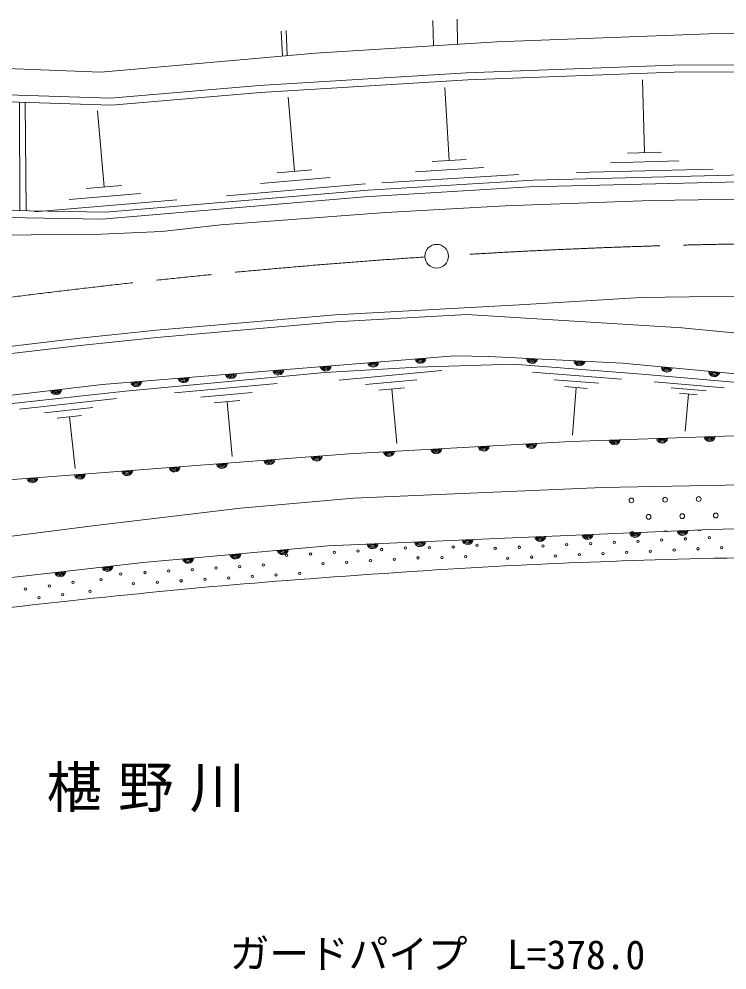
# Model space of a CAD drawing. Units: millimetres, scale not verified. Extents: x 40000 to 680000, y 20000 to 380000.
# Drawn here: x 343050 to 387736, y 258101 to 318085 of the extents above; entities that cross this region are included whole.
import ezdxf
from ezdxf.enums import TextEntityAlignment as Align

# ---------------------------------------------------------------- set-up
doc = ezdxf.new("R2010")
doc.units = ezdxf.units.MM
doc.header["$LTSCALE"] = 1000
doc.linetypes.add('CHAIN', pattern=[18.5, 12, -1.5, 3.5, -1.5])
for name, color, linetype, lineweight in [('M-BGD', 7, 'Continuous', 13), ('M-BMK', 2, 'CHAIN', 13), ('M-BMK-SRVR', 3, 'Continuous', 13), ('M-STR-HTXT', 7, 'Continuous', 13), ('M-STR-STRD', 5, 'Continuous', 13), ('M-TTL-BAND', 7, 'Continuous', 13)]:
    doc.layers.add(name, color=color, linetype=linetype, lineweight=lineweight)
doc.styles.add('ＭＳ ゴシック', font='')
doc.styles.get('ＭＳ ゴシック').set_extended_font_data('MS Gothic')

msp = doc.modelspace()

# ---------------------------------------------------------------- linework, layer by layer
at = {"layer": 'M-BGD'}
for p, q in [((369176, 317987), (369206, 316402)), ((370711, 318085), (370733, 316496)), ((359603, 317328), (359688, 315756)), ((359983, 315782), (359910, 317357)), ((370203, 309161), (369924, 313764)), ((382527, 309654), (382411, 314259)), ((360439, 308481), (360043, 313161)), ((343083, 312840), (343099, 305988)), ((343507, 305981), (343438, 312829)), ((348419, 307493), (348014, 312286)), ((383606, 309681), (381448, 309627)), ((371282, 309226), (369124, 309095)), ((384700, 309133), (380383, 309024)), ((361535, 308574), (359342, 308388)), ((372396, 308716), (368080, 308454)), ((386873, 308612), (378239, 308395)), ((362682, 308082), (358295, 307711)), ((374588, 308271), (365957, 307748)), ((349543, 307588), (347296, 307398)), ((364925, 307682), (356151, 306940)), ((353014, 306675), (344028, 305915)), ((350717, 307084), (346224, 306704)), ((363261, 295315), (369730, 295915)), ((375450, 295813), (381087, 295376)), ((364918, 295034), (368153, 295334)), ((376830, 295328), (379649, 295110)), ((383145, 295210), (387553, 294828)), ((352866, 294503), (359335, 295103)), ((354524, 294222), (357758, 294522)), ((365767, 294678), (367384, 294828)), ((366576, 294753), (366895, 291303)), ((377506, 294898), (378915, 294788)), ((378210, 294843), (377978, 291837)), ((384222, 294820), (386426, 294629)), ((343083, 293477), (349202, 294152)), ((355372, 293865), (356989, 294015)), ((356181, 293940), (356501, 290490)), ((384747, 294479), (385849, 294383)), ((385298, 294431), (385095, 292080)), ((344658, 293238), (347717, 293576)), ((345467, 292915), (346997, 293083)), ((346232, 292999), (346592, 289735))]:
    msp.add_line(p, q, dxfattribs=at)
for points in [[(335203, 315239), (348218, 314742), (361765, 315940), (373218, 316650), (386606, 317156)], [(386606, 317156), (401804, 317174), (423786, 316215), (424670, 316127)], [(424631, 314146), (413964, 314780), (399724, 315188), (384330, 315171), (371297, 314691), (358211, 313892), (348818, 313093), (337100, 313466), (324067, 313839), (309063, 311176), (290012, 304783), (263183, 300158), (259010, 299466), (219806, 295107), (214372, 294538), (208921, 293846), (196457, 291866), (192142, 291156), (189710, 290925), (188708, 290916)], [(424627, 313901), (414043, 314342), (399802, 314751), (384408, 314733), (371376, 314253), (358290, 313454), (348897, 312655), (337178, 313028), (324146, 313401), (319277, 312537)], [(441918, 305227), (428837, 306603), (422019, 307029), (405968, 307757), (389402, 307846), (375269, 307491), (364864, 306860), (348280, 305458), (324168, 305884), (309679, 303584), (290308, 296527)], [(442035, 305731), (429068, 307038), (422250, 307464), (406199, 308192), (389633, 308281), (375499, 307926), (365095, 307295), (348511, 305893), (324399, 306319), (309910, 304019), (290538, 296962)], [(288117, 286161), (305795, 289002), (318419, 291111), (326485, 292368), (336516, 293638), (348302, 295026), (370537, 296846), (372711, 296794), (381144, 296375), (395706, 295000), (408356, 294882), (410896, 294895), (413699, 295157), (419775, 295583), (425251, 295753)], [(291846, 286146), (308476, 288961), (323431, 291436), (330031, 292353), (342419, 293807), (349778, 294618), (362350, 295784), (368164, 296124), (374240, 296308), (382359, 295679), (388409, 295155), (395768, 294383), (410004, 294292)], [(292946, 281772), (316124, 285674), (325500, 286984), (341869, 288974), (363869, 290651), (377907, 291436), (389378, 291829), (410199, 292157)], [(293458, 278375), (309400, 280875), (323018, 283128), (333337, 284280), (347716, 286113), (357039, 287226), (364163, 287855), (379877, 288536), (388703, 288693), (404627, 289060), (417329, 288510), (421258, 288195), (423874, 288030)], [(293640, 277176), (294104, 275467), (318435, 279500), (328492, 281268), (350885, 283795), (362539, 284856), (374194, 285354), (386687, 285891), (402349, 286297), (413506, 286061), (418992, 285812), (424053, 285359)]]:
    msp.add_lwpolyline(points, dxfattribs=at)
for centre, radius in [((385948, 287808), 150), ((381706, 287722), 150), ((383827, 287765), 150), ((382788, 286683), 150), ((384909, 286726), 150), ((387030, 286769), 150), ((371965, 284887), 75), ((377625, 284921), 75), ((379123, 284996), 75), ((380620, 285071), 75), ((382118, 285146), 75), ((383617, 285221), 75), ((385115, 285296), 75), ((386613, 285371), 75), ((359950, 284255), 75), ((361447, 284349), 75), ((362945, 284442), 75), ((364442, 284535), 75), ((365941, 284623), 75), ((367438, 284717), 75), ((368946, 284732), 75), ((370452, 284788), 75), ((373103, 284697), 75), ((374628, 284770), 75), ((376126, 284845), 75), ((378410, 284292), 75), ((379909, 284367), 75), ((381407, 284442), 75), ((382904, 284517), 75), ((384402, 284592), 75), ((385901, 284667), 75), ((387399, 284742), 75), ((362240, 283729), 75), ((363738, 283823), 75), ((365235, 283916), 75), ((366734, 284004), 75), ((368231, 284097), 75), ((369739, 284113), 75), ((371245, 284169), 75), ((373888, 284068), 75), ((375414, 284141), 75), ((376912, 284216), 75), ((349470, 283083), 75), ((350994, 283174), 75), ((352491, 283267), 75), ((353988, 283360), 75), ((355486, 283454), 75), ((356982, 283547), 75), ((358479, 283640), 75), ((360769, 283114), 75), ((346455, 282547), 75), ((348233, 282714), 75), ((350263, 282463), 75), ((351787, 282554), 75), ((353284, 282648), 75), ((354782, 282741), 75), ((356279, 282834), 75), ((357776, 282927), 75), ((359272, 283020), 75), ((343460, 282136), 75), ((344956, 282320), 75), ((347533, 281980), 75), ((344303, 281586), 75), ((345799, 281770), 75)]:
    msp.add_circle(centre, radius, dxfattribs=at)
for centre, radius, start, end in [((365395, 296480), 354, 193.47727, 355.88244), ((365395, 296480), 283, 195.70131, 353.65841), ((365395, 296480), 212, 199.44763, 349.91208), ((365395, 296480), 142, 207.15936, 342.20035), ((365395, 296480), 100, 217.47702, 331.88269), ((368385, 296724), 354, 193.47727, 355.88244), ((368385, 296724), 283, 195.70131, 353.65841), ((368385, 296724), 212, 199.44763, 349.91208), ((368385, 296724), 142, 207.15936, 342.20035), ((368385, 296724), 100, 217.47702, 331.88269), ((375432, 296713), 354, 185.95276, 348.35793), ((375432, 296713), 283, 188.17679, 346.13389), ((375432, 296713), 212, 191.92312, 342.38757), ((375432, 296713), 142, 199.63485, 334.67584), ((375432, 296713), 100, 209.95251, 324.35818), ((378429, 296564), 354, 185.95276, 348.35793), ((378429, 296564), 283, 188.17679, 346.13389), ((378429, 296564), 212, 191.92312, 342.38757), ((378429, 296564), 142, 199.63485, 334.67584), ((378429, 296564), 100, 209.95251, 324.35818), ((359415, 295990), 354, 193.47727, 355.88244), ((359415, 295990), 283, 195.70131, 353.65841), ((359415, 295990), 212, 199.44763, 349.91208), ((359415, 295990), 142, 207.15936, 342.20035), ((359415, 295990), 100, 217.47702, 331.88269), ((362405, 296235), 354, 193.47727, 355.88244), ((362405, 296235), 283, 195.70131, 353.65841), ((362405, 296235), 212, 199.44763, 349.91208), ((362405, 296235), 142, 207.15936, 342.20035), ((362405, 296235), 100, 217.47702, 331.88269), ((383950, 296164), 354, 183.40328, 345.80846), ((383950, 296164), 283, 185.62732, 343.58442), ((383950, 296164), 212, 189.37365, 339.83809), ((383950, 296164), 142, 197.08538, 332.12636), ((383950, 296164), 100, 207.40304, 321.8087), ((386937, 295882), 354, 183.40328, 345.80846), ((386937, 295882), 283, 185.62732, 343.58442), ((386937, 295882), 212, 189.37365, 339.83809), ((386937, 295882), 142, 197.08538, 332.12636), ((386937, 295882), 100, 207.40304, 321.8087), ((350445, 295256), 354, 193.47727, 355.88244), ((350445, 295256), 283, 195.70131, 353.65841), ((350445, 295256), 212, 199.44763, 349.91208), ((350445, 295256), 142, 207.15936, 342.20035), ((350445, 295256), 100, 217.47702, 331.88269), ((353435, 295501), 354, 193.47727, 355.88244), ((353435, 295501), 283, 195.70131, 353.65841), ((353435, 295501), 212, 199.44763, 349.91208), ((353435, 295501), 142, 207.15936, 342.20035), ((353435, 295501), 100, 217.47702, 331.88269), ((356425, 295745), 354, 193.47727, 355.88244), ((356425, 295745), 283, 195.70131, 353.65841), ((356425, 295745), 212, 199.44763, 349.91208), ((356425, 295745), 142, 207.15936, 342.20035), ((356425, 295745), 100, 217.47702, 331.88269), ((345382, 294737), 354, 195.51463, 357.91981), ((345382, 294737), 283, 197.73867, 355.69577), ((345382, 294737), 212, 201.485, 351.94945), ((345382, 294737), 142, 209.19673, 344.23772), ((345382, 294737), 100, 219.51439, 333.92006), ((380642, 291584), 354, 190.75883, 353.16401), ((380642, 291584), 283, 192.98287, 350.93997), ((380642, 291584), 212, 196.72919, 347.19364), ((380642, 291584), 142, 204.44092, 339.48191), ((380642, 291584), 100, 214.75859, 329.16425), ((383640, 291687), 354, 190.75883, 353.16401), ((383640, 291687), 283, 192.98287, 350.93997), ((383640, 291687), 212, 196.72919, 347.19364), ((383640, 291687), 142, 204.44092, 339.48191), ((383640, 291687), 100, 214.75859, 329.16425), ((386639, 291790), 354, 190.75883, 353.16401), ((386639, 291790), 283, 192.98287, 350.93997), ((386639, 291790), 212, 196.72919, 347.19364), ((386639, 291790), 142, 204.44092, 339.48191), ((386639, 291790), 100, 214.75859, 329.16425), ((369387, 291014), 354, 192.00092, 354.4061), ((369387, 291014), 283, 194.22496, 352.18206), ((369387, 291014), 212, 197.97129, 348.43574), ((369387, 291014), 142, 205.68302, 340.72401), ((369387, 291014), 100, 216.00068, 330.40634), ((372382, 291181), 354, 192.00092, 354.4061), ((372382, 291181), 283, 194.22496, 352.18206), ((372382, 291181), 212, 197.97129, 348.43574), ((372382, 291181), 142, 205.68302, 340.72401), ((372382, 291181), 100, 216.00068, 330.40634), ((375377, 291349), 354, 192.00092, 354.4061), ((375377, 291349), 283, 194.22496, 352.18206), ((375377, 291349), 212, 197.97129, 348.43574), ((375377, 291349), 142, 205.68302, 340.72401), ((375377, 291349), 100, 216.00068, 330.40634), ((361839, 290550), 354, 193.15439, 355.55956), ((361839, 290550), 283, 195.37842, 353.33553), ((361839, 290550), 212, 199.12475, 349.5892), ((361839, 290550), 142, 206.83648, 341.87747), ((361839, 290550), 100, 217.15414, 331.55981), ((366392, 290846), 354, 192.00092, 354.4061), ((366392, 290846), 283, 194.22496, 352.18206), ((366392, 290846), 212, 197.97129, 348.43574), ((366392, 290846), 142, 205.68302, 340.72401), ((366392, 290846), 100, 216.00068, 330.40634), ((352865, 289867), 354, 193.15439, 355.55956), ((352865, 289867), 283, 195.37842, 353.33553), ((352865, 289867), 212, 199.12475, 349.5892), ((352865, 289867), 142, 206.83648, 341.87747), ((352865, 289867), 100, 217.15414, 331.55981), ((355856, 290094), 354, 193.15439, 355.55956), ((355856, 290094), 283, 195.37842, 353.33553), ((355856, 290094), 212, 199.12475, 349.5892), ((355856, 290094), 142, 206.83648, 341.87747), ((355856, 290094), 100, 217.15414, 331.55981), ((358847, 290322), 354, 193.15439, 355.55956), ((358847, 290322), 283, 195.37842, 353.33553), ((358847, 290322), 212, 199.12475, 349.5892), ((358847, 290322), 142, 206.83648, 341.87747), ((358847, 290322), 100, 217.15414, 331.55981), ((343891, 289183), 354, 193.15439, 355.55956), ((343891, 289183), 283, 195.37842, 353.33553), ((343891, 289183), 212, 199.12475, 349.5892), ((343891, 289183), 142, 206.83648, 341.87747), ((343891, 289183), 100, 217.15414, 331.55981), ((346882, 289411), 354, 193.15439, 355.55956), ((346882, 289411), 283, 195.37842, 353.33553), ((346882, 289411), 212, 199.12475, 349.5892), ((346882, 289411), 142, 206.83648, 341.87747), ((346882, 289411), 100, 217.15414, 331.55981), ((349873, 289639), 354, 193.15439, 355.55956), ((349873, 289639), 283, 195.37842, 353.33553), ((349873, 289639), 212, 199.12475, 349.5892), ((349873, 289639), 142, 206.83648, 341.87747), ((349873, 289639), 100, 217.15414, 331.55981), ((378939, 285612), 354, 191.25829, 353.66347), ((378939, 285612), 283, 193.48233, 351.43943), ((378939, 285612), 212, 197.22866, 347.69311), ((378939, 285612), 142, 204.94039, 339.98138), ((378939, 285612), 100, 215.25805, 329.66371), ((381937, 285741), 354, 191.25829, 353.66347), ((381749, 285601), 150, 29.25953, 154.45806), ((381937, 285741), 283, 193.48233, 351.43943), ((381937, 285741), 212, 197.22866, 347.69311), ((381937, 285741), 142, 204.94039, 339.98138), ((381937, 285741), 100, 215.25805, 329.66371), ((383870, 285644), 150, 41.10059, 142.617), ((384934, 285869), 354, 191.25829, 353.66347), ((384934, 285869), 283, 193.48233, 351.43943), ((384934, 285869), 212, 197.22866, 347.69311), ((384934, 285869), 142, 204.94039, 339.98138), ((384934, 285869), 100, 215.25805, 329.66371), ((385991, 285687), 150, 55.46689, 128.2507), ((365367, 285031), 354, 191.24226, 353.64744), ((365367, 285031), 283, 193.4663, 351.4234), ((365367, 285031), 212, 197.21263, 347.67708), ((365367, 285031), 142, 204.92436, 339.96535), ((365367, 285031), 100, 215.24202, 329.64768), ((368364, 285159), 354, 191.24226, 353.64744), ((368364, 285159), 283, 193.4663, 351.4234), ((368364, 285159), 212, 197.21263, 347.67708), ((368364, 285159), 142, 204.92436, 339.96535), ((368364, 285159), 100, 215.24202, 329.64768), ((371362, 285287), 354, 191.24226, 353.64744), ((371362, 285287), 283, 193.4663, 351.4234), ((371362, 285287), 212, 197.21263, 347.67708), ((371362, 285287), 142, 204.92436, 339.96535), ((371362, 285287), 100, 215.24202, 329.64768), ((375942, 285483), 354, 191.25829, 353.66347), ((375942, 285483), 283, 193.48233, 351.43943), ((375942, 285483), 212, 197.22866, 347.69311), ((375942, 285483), 142, 204.94039, 339.98138), ((375942, 285483), 100, 215.25805, 329.66371), ((356707, 284380), 354, 193.99764, 356.40282), ((356707, 284380), 283, 196.22168, 354.17878), ((356707, 284380), 212, 199.96801, 350.43246), ((356707, 284380), 142, 207.67974, 342.72073), ((356707, 284380), 100, 217.9974, 332.40307), ((359695, 284652), 354, 193.99764, 356.40282), ((359695, 284652), 283, 196.22168, 354.17878), ((359695, 284652), 212, 199.96801, 350.43246), ((359695, 284652), 142, 207.67974, 342.72073), ((359695, 284652), 100, 217.9974, 332.40307), ((353720, 284108), 354, 193.99764, 356.40282), ((353720, 284108), 283, 196.22168, 354.17878), ((353720, 284108), 212, 199.96801, 350.43246), ((353720, 284108), 142, 207.67974, 342.72073), ((353720, 284108), 100, 217.9974, 332.40307), ((345645, 283258), 354, 195.23688, 357.64205), ((345645, 283258), 283, 197.46092, 355.41802), ((345645, 283258), 212, 201.20724, 351.67169), ((345645, 283258), 142, 208.91897, 343.95996), ((345645, 283258), 100, 219.23663, 333.6423), ((348626, 283595), 354, 195.23688, 357.64205), ((348626, 283595), 283, 197.46092, 355.41802), ((348626, 283595), 212, 201.20724, 351.67169), ((348626, 283595), 142, 208.91897, 343.95996), ((348626, 283595), 100, 219.23663, 333.6423)]:
    msp.add_arc(centre, radius, start, end, dxfattribs=at)
msp.add_open_spline([(424069, 283540), (418205, 284069), (416555, 284144), (411728, 284352), (403010, 284728), (398112, 284339), (389388, 284128), (380295, 283909), (375197, 283741), (366122, 283120), (357103, 282502), (352056, 282033), (343071, 281036), (332405, 279853), (328899, 279276), (315858, 277267)], degree=3, knots=[0, 0, 0, 0, 1, 1, 1, 2, 2, 2, 3, 3, 3, 4, 4, 4, 5, 5, 5, 5], dxfattribs=at)
at = {"layer": 'M-BMK'}
for centre, radius, start, end in [((395099, -88383), 392337, 86.29085, 93.64433), ((397596, -130184), 434225, 93.82045, 98.4078)]:
    msp.add_arc(centre, radius, start, end, dxfattribs=at)
at = {"layer": 'M-BMK-SRVR'}
msp.add_circle((369412, 303122), 750, dxfattribs=at)
at = {"layer": 'M-STR-STRD'}
for points in [[(261562, 291225), (290941, 295797), (307790, 301216), (311092, 302147), (318966, 303417), (323622, 304095), (330480, 304349), (348260, 304518), (352070, 304687), (355796, 305111), (366210, 305873), (373745, 306296), (382974, 306635), (394742, 306804), (403886, 306719), (410575, 306550), (416671, 306296), (430895, 305365)], [(284985, 288543), (298160, 290567), (311406, 292831), (325220, 295077), (336388, 296720), (346899, 297954), (351729, 298451), (363022, 299436), (374634, 300067), (382322, 300510), (391377, 300653), (399083, 300581), (413714, 300315), (423302, 299782), (428230, 299400)]]:
    msp.add_lwpolyline(points, dxfattribs=at)
at = {"layer": 'M-TTL-BAND'}
for points in [[(175924, 266194), (176020, 267194), (176782, 268832), (177626, 269855), (178513, 270521), (199555, 273646), (215091, 275937), (230095, 278760), (243873, 281210), (257794, 283767), (284995, 288091), (298170, 290115), (311416, 292379), (325230, 294625), (336398, 296267), (346910, 297501), (351739, 297998), (363032, 298984), (371307, 299456)], [(371307, 299456), (384887, 298608), (395576, 297579), (411804, 297543), (424236, 298723), (428034, 298912)]]:
    msp.add_lwpolyline(points, dxfattribs=at)

# ---------------------------------------------------------------- texts
at = {"layer": 'M-BGD', "insert": (351562, 268040), "char_height": 2566, "attachment_point": 8, "style": 'ＭＳ ゴシック'}
msp.add_mtext('\\T1.29;椹野川', dxfattribs=at)
at = {"layer": 'M-STR-HTXT', "style": 'ＭＳ ゴシック'}
msp.add_text('ガードパイプ  L=378.0', height=1833, rotation=359.791, dxfattribs=at).set_placement((369460, 257639), align=Align.BOTTOM_CENTER)

doc.saveas('drawing.dxf')
